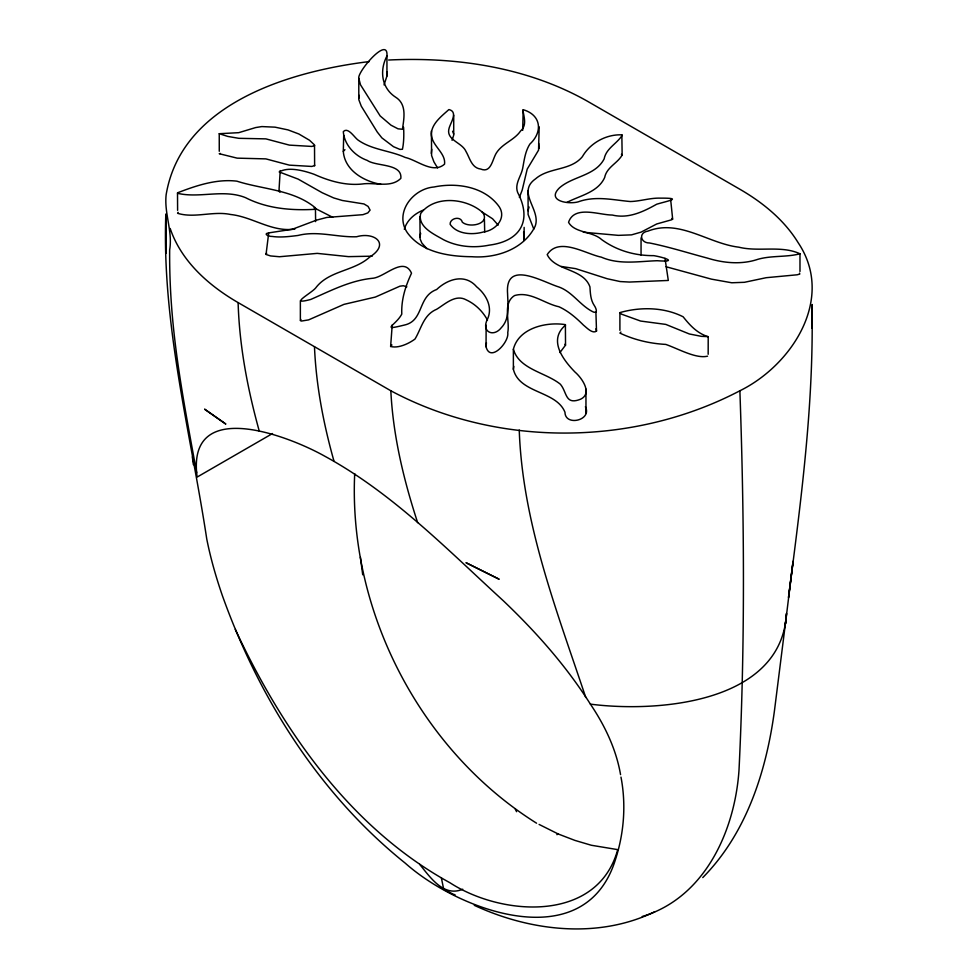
<?xml version="1.0" encoding="UTF-8"?>
<svg xmlns="http://www.w3.org/2000/svg" width="978" height="978" viewBox="0 0 978 978"><rect width="100%" height="100%" fill="white"/><g stroke="black" fill="none" stroke-linecap="round" stroke-linejoin="round"><path stroke-width="1.47" d="M426.946 248.742L421.836 243.009L420.112 238.95L419.917 216.627M452.056 140.306L453.706 135.172L453.731 115.147M165.82 214.292L165.918 253.4L165.82 214.292C161.822 324.415 190.319 431.09 206.761 539.012C210.576 558.267 216.016 577.179 222.409 595.724C259.072 698.304 319.708 794.527 405.222 863.146C459.684 911.594 585.651 957.596 615.627 859.002C624.098 832.596 626.189 804.332 620.981 777.082M708.17 354.281L708.206 336.725C697.302 333.376 689.893 325.319 683.145 316.799C663.989 307.068 640.345 306.799 620.064 312.557L621.495 314.158L640.639 321.053L665.798 324.403L689.307 333.963L701.409 336.346L708.194 336.64M812.18 322.642L812.229 304.5L812.082 328.241L812.18 322.642C812.547 414.794 800.248 506.323 788.512 597.521L793.072 561.238L785.42 623.891L786.508 613.402C781.666 703.035 657.962 712.803 590.394 704.136C566.201 665.896 535.981 631.861 503.267 600.712C446.812 549.086 392.325 492.924 324.488 456.041C287.067 435.112 186.382 396.897 197.116 477.081L272.52 433.547M595.92 312.263L596.507 331.041C592.717 334.28 586.617 327.618 583.463 325.124C576.225 317.899 568.316 311.028 558.927 306.75C544.147 303.583 530.149 290.955 514.55 295.564C502.264 303.302 510.088 320.76 507.753 332.63C509.44 341.994 490.222 363.119 486.054 346.774L486.127 325.209M533.805 229.121L528.083 214.439L528.096 190.514M437.569 167.935L433.914 161.847L431.591 155.514L431.42 130.918M519.379 197.434L522.191 190.099L527.215 169.084L538.56 150.147L539.171 126.847M524.147 227.397L524 240.441L523.646 231.957M431.31 153.399L431.726 149.267M486.054 346.774L486.433 342.74M522.704 130.306L523.169 109.866M380.968 184.341C363.865 181.419 344.696 170.392 343.302 151.382L343.694 135.441M369.305 61.565C290.197 71.223 181.419 103.277 166.138 194.744C164.096 213.534 172.8 231.15 169.659 249.965C169.5 268.754 170.172 287.544 171.566 306.285C175.588 360.748 186.04 414.452 195.808 468.083L196.664 472.802M785.786 620.602L774.503 710.346C766.373 771.031 746.679 833.109 702.766 877.584M279.916 192.201L278.95 191.248L280.209 170.575M354.696 473.621C348.29 610.92 420.137 750.236 536.58 823.207M392.215 324.977L390.625 346.481C398.144 348.547 408.474 343.853 414.965 339.085C421.371 328.608 423.474 314.745 436.665 309.268C445.308 303.987 455.54 293.877 466.323 299.916C475.345 304.109 482.753 311.322 487.46 320.063M621.849 134.793L622.142 155.062C617.595 163.24 606.592 167.299 604.661 177.507C597.998 192.348 580.076 195.539 566.971 202.373M585.394 406.726C592.411 420.308 565.15 426.714 564.978 412.288C556.36 390.528 519.318 393.694 513.377 369.293L513.377 349.28C518.621 327.936 546.494 321.603 565.394 324.635L565.529 345.148L559.917 352.569M513.377 369.293L513.805 366.383M539.012 148.46L538.646 143.448M583.304 232.226L618.377 235.356L631.519 234.867L641.079 232.128L656.678 223.986L671.568 219.805L672.607 219.206L671.837 218.473M419.892 237.006L420.662 233.302M384.048 84.903L386.946 76.015L386.946 56.003C388.51 35.037 357.19 71.846 358.792 78.277L358.804 99.658L361.273 106.162L377.251 132.018L381.897 137.898L393.474 146.676L399.916 149.402L402.447 149.267C403.877 142.495 404.036 134.341 403.559 127.201M386.946 76.015L386.86 71.871M358.792 98.301L359.305 95.379M268.705 232.898C262.434 233.889 269.39 236.737 272.104 236.431C280.723 237.666 289.427 236.529 297.997 235.466C317.581 230.453 336.994 237.458 356.603 236.749C374.427 231.541 390.699 243.84 369.55 257.19C353.706 271.517 328.816 270.368 315.601 288.058C310.906 293.51 288.045 305.491 310.759 299.439C330.772 290.735 350.112 280.564 372.215 278.314C384.415 277.715 403.584 255.564 411.518 273.204C405.515 286.077 401.163 299.586 401.787 314.085C396.029 325.136 379.672 331.114 404.22 325.099C424.281 320.845 417.3 296.53 436.665 289.512C447.826 278.938 465.063 273.302 476.641 286.798C486.335 294.623 493.303 307.581 487.154 319.806C481.359 331.909 493.499 337.544 501.152 327.874C510.027 318.779 507.912 305.27 507.582 293.742C504.807 258.852 542.863 282.129 558.927 286.994C572.827 292.055 580.565 306.09 593.634 312.129C598.487 313.767 595.688 307.385 594.294 305.539C590.529 299.965 590.345 293.302 589.942 286.872C583.279 268.18 555.039 271.138 547.203 254.622C558.866 236.407 585.614 253.974 601.311 257.141C619.184 264.928 638.512 261.346 657.204 260.723C679.025 262.3 664.025 257.348 653.781 255.649C634.991 255.747 617.118 250.735 601.714 239.634C592.472 231.114 574.636 233.216 568.548 222.336C574.294 204.915 599.001 215.038 612.265 215.038C628.402 218.925 643.121 211.823 656.678 204.231C667.204 201.04 684.05 198.008 660.505 198.143C650.26 197.776 640.48 201.272 630.321 201.529C613.402 200.025 596.458 195.82 579.624 201.346C570.956 204.989 545.296 201.664 559.453 187.874C572.802 176.077 595.235 175.967 604.147 158.901C606.14 148.253 617.081 143.632 622.142 135.306L621.91 134.854C606.323 134.145 590.235 142.898 582.362 156.688C570.565 171.016 548.976 167.091 535.528 178.864C516.225 192.458 541.519 209.842 535.1 226.358C523.768 249.353 496.078 258.534 471.787 256.713C448.841 256.493 421.762 252.532 407.3 232.654C394.048 212.947 412.74 188.668 434.036 186.994C456.298 182.373 483.548 186.431 498.181 205.368C507.814 217.263 495.883 230.551 483.279 232.018C472.398 235.087 457.081 234.414 450.149 224.341C449.66 218.204 460.736 215.588 462.301 222.153C469.195 228.4 490.516 224.109 482.79 212.605C466.689 198.057 434.611 194.708 420.662 213.546C417.435 226.982 434.122 234.207 443.511 239.708C457.521 246.884 473.89 248.241 489.196 245.148C520.614 241.089 532.374 220.551 517.668 192.495C514.404 183.95 521.066 176.456 522.668 168.412C524.232 160.086 525.198 151.358 529.893 144.059C542.924 131.981 541.274 115.147 523.45 109.78L522.949 110.037C523.817 116.981 527.264 125.196 520.565 131.028C514.318 140.135 502.594 143.399 496.592 152.666C492.411 158.754 491.421 173.522 480.748 169.06C471.579 167.947 469.868 158.094 466.005 151.504C462.105 142.213 445.259 140.135 449.195 127.873C450.797 122.384 458.266 111.7 448.89 109.548C441.885 115.966 431.946 123.277 431.31 133.644C431.225 145.502 446.005 152.702 444.55 164.157C433.046 174.304 417.239 160.074 405.198 157.446C389.916 150.453 371.75 149.878 357.899 139.952C354.146 137.116 347.911 126.663 343.302 131.627C344.256 144.878 354.965 156.089 367.202 160.38C376.163 166.676 402.361 163.167 400.846 178.363C390.894 188.314 374.831 182.091 362.325 183.986C345.564 185.808 329.231 181.052 314.085 174.28C303.828 170.6 288.229 166.456 279.195 171.945L298.143 179.108L322.19 192.739L333.669 197.923L342.337 200.49L363.963 203.95L368.083 206.407L370.087 210.099L367.85 212.911L362.936 214.671L326.774 217.446L316.493 220.148L292.361 229.255L268.705 232.898L266.04 254.476L270.6 255.943L279.439 256.737L317.214 253.375L348.498 256.639L372.166 256.175M528.022 210.722L529.098 207.018M386.946 56.003C379.464 70.184 381.237 87.873 395.613 97.189C407.105 104.291 403.926 118.619 402.447 129.255L398.034 128.827L390.992 125.184L380.161 115.942L360.503 84.805L358.792 78.277M343.302 151.382L344.941 149.683M617.583 850.163C597.057 922.914 501.922 916.447 450.014 882.792C350.515 828.158 282.446 730.37 235.319 629.465M565.529 325.136C548.047 339.892 562.802 359.525 575.04 372.092C581.812 377.899 592.839 393.327 580.626 399.195C564.783 405.503 567.252 392.117 560.284 384.158C545.492 372.276 519.281 369.439 513.377 349.28M404.305 229.292C406.897 220.197 414.672 213.62 423.181 210.148M406.86 286.811L403.327 285.747L399.941 286.175L375.356 297.067L343.987 304.366L308.596 319.892L301.481 321.053L300.466 320.686L300.882 319.464M278.95 191.248L279.745 190.502M390.625 346.481L391.946 344.965M665.003 258.351L668.304 280.454L629.367 282.055L620.15 281.554L607.228 278.742L575.712 268.657L561.238 266.456M799.98 253.791C786.556 257.348 771.679 255.392 758.06 259.256C741.581 264.83 723.879 263.168 707.485 258.131C688.182 253.009 669.111 246.896 649.502 242.972C640.614 243.18 638.023 232.654 648.035 231.077C679.612 218.827 708.206 243.522 738.793 247.177C758.732 252.153 781.324 245.062 799.98 253.791L799.98 271.493M178.057 212.299L177.605 213.314C194.585 218.51 213.094 210.783 230.6 214.488C252.703 216.835 271.921 232.483 294.904 229.06M265.869 253.864L266.737 253.253M314.623 145.661L311.774 146.431L289.341 145.111L265.882 138.876L238.779 138.314L227.837 136.431L219.243 133.705L238.705 132.678L255.71 127.556L261.847 126.578L275.05 127.164L288.045 129.903L298.828 133.974L309.513 140.257L314.513 144.94L314.623 165.685L311.774 166.443L289.341 165.135L265.882 158.888L237.153 158.143L219.243 153.717L220.405 153.436M315.613 208.766L315.026 209.341C291.236 210.612 267.214 208.73 245.576 197.678C223.62 188.766 199.561 198.558 177.605 193.302L177.556 192.8C196.138 185.637 216.529 178.729 236.859 181.162C262.996 189.524 293.755 189.72 315.442 207.898L315.613 221.627M620.92 332.031L619.93 333.107C634.294 339.892 649.795 343.547 665.798 344.415C678.5 348.853 696.043 358.999 707.546 356.175M170.172 228.461C181.26 261.37 208.84 285.649 238.119 302.605L390.833 390.772C497.252 447.777 633.512 446.543 739.881 390.772C792.473 364.843 835.188 298.094 798.256 242.85C784.258 219.977 762.864 202.568 739.881 189.255L587.167 101.076C527.289 67.299 456.53 56.736 388.633 60.025M617.705 849.625L591.348 845.261L574.893 840.395L558.316 834.026L556.861 834.65M654.82 911.716C598.023 939.32 530.1 931.19 474.269 905.31M462.716 889.222C443.596 897.474 430.173 877.119 419.684 864.381M642.216 916.52C704.955 897.743 734.943 830.774 739.013 769.955C745.187 643.671 744.319 517.093 739.881 390.772M666.091 266.749L711.373 279.133L731.752 282.776L744.466 282.3L766.177 277.703L797.131 274.794L799.747 274.084L799.564 273.143M455.051 894.772L453.755 894.393M453.107 894.185L443.694 889.246L441.396 877.987M332.703 217.299L314.06 207.825M558.316 834.026L539.098 824.43M482.081 212.018L492.57 218.779L498.181 225.123M621.397 154.292L622.142 155.062M564.881 344.268L565.529 345.148M590.394 704.136C604.771 725.407 616.177 749.185 620.553 774.625M452.594 131.248L453.731 134.059M516.592 811.691L515.284 809.185M595.969 328.767L596.507 331.041M585.736 697.424C556.702 610.443 522.423 522.839 519.245 430.002M417.655 522.655C403.694 479.941 393.046 435.797 390.833 390.772M334.036 461.347C323.522 423.963 316.102 385.552 314.476 346.689M259.292 431.225C247.678 389.281 239.378 346.2 238.119 302.605M193.399 464.709L192.336 456.873M362.716 574.795L360.405 557.24M314.513 164.952L314.623 165.685M670.737 200.331L672.656 219.072M484.416 219.329L484.697 232.067M177.507 193.057L177.605 210.319M219.243 133.705L219.268 151.272M641.055 237.935L641.055 255.087M619.905 312.826L619.905 330.319M585.956 389.061L585.969 413.425M300.368 300.662L300.368 320.356M498.951 579.123L466.2 562.815L498.951 579.123M225.686 423.963L204.732 409.256L225.686 423.963"/></g></svg>
